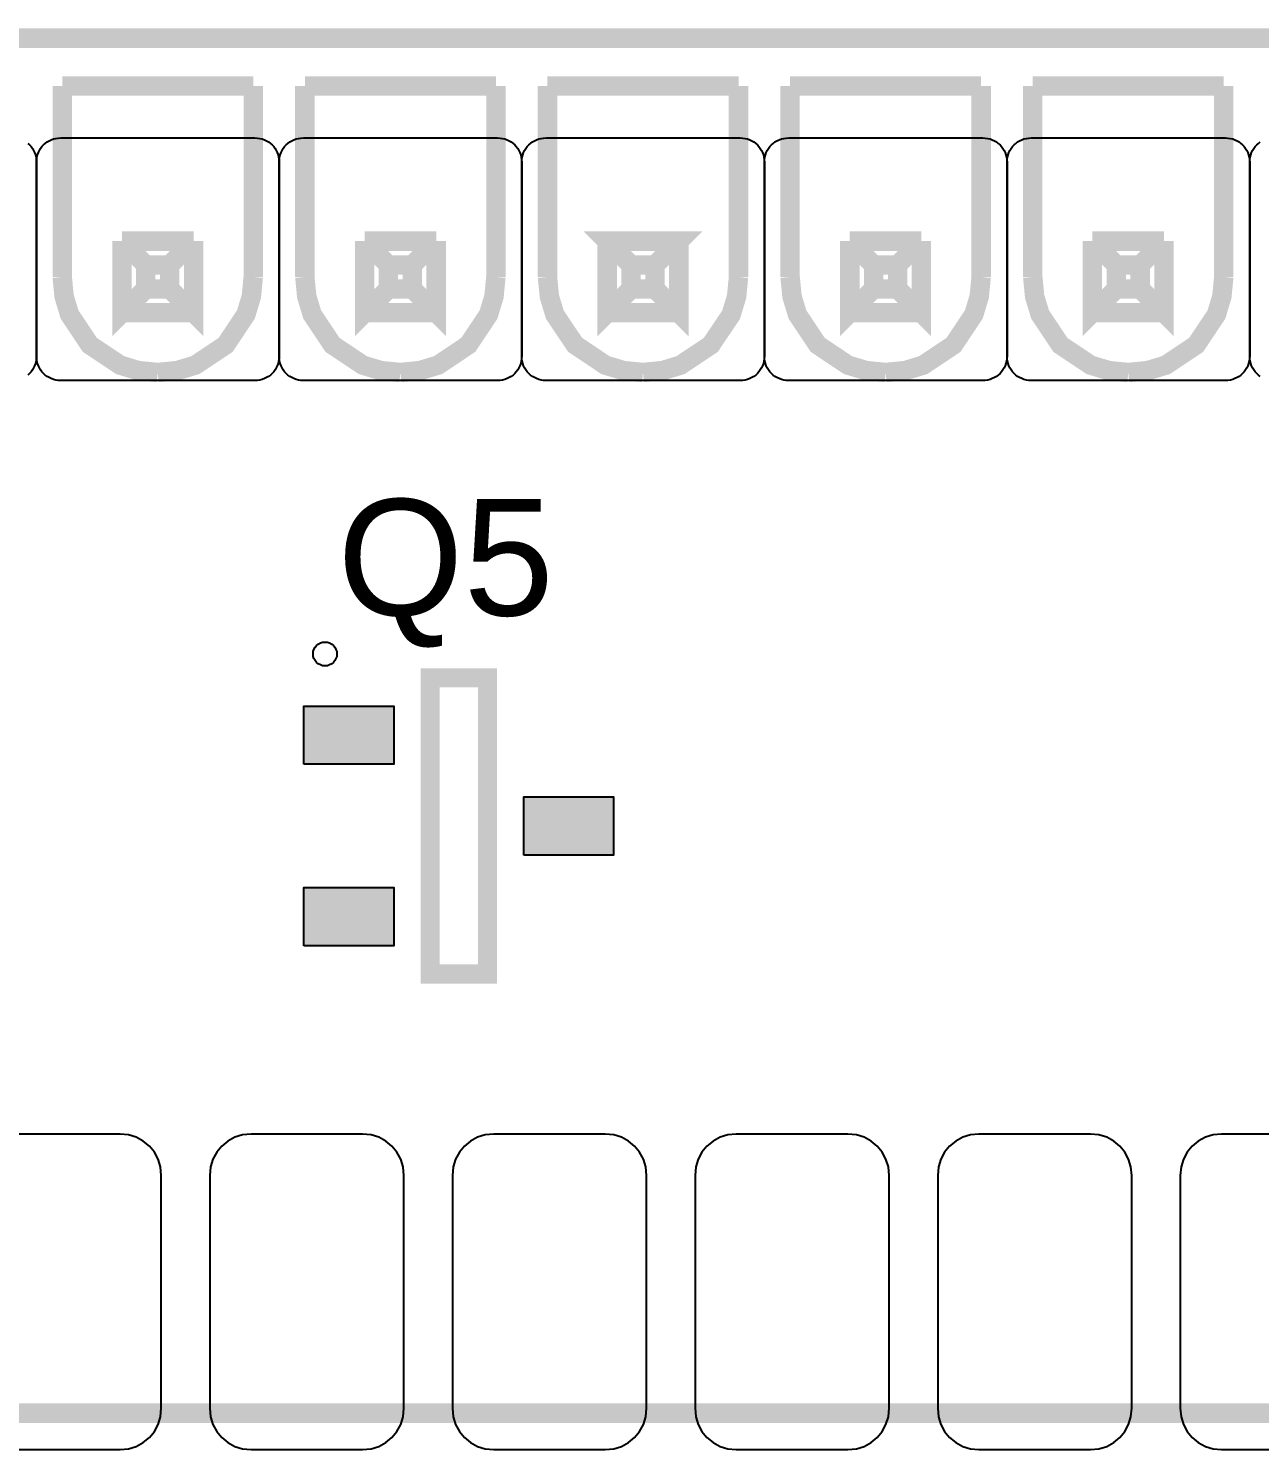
# Model space of a CAD drawing. Header units: inches. Extents: x -1.93 to 1.94, y -2.6 to 2.6.
# Drawn here: x -0.814 to -0.307, y 0.946 to 1.532 of the extents above; entities that cross this region are included whole.
import ezdxf

# ---------------------------------------------------------------- set-up
doc = ezdxf.new("R2010")
doc.units = ezdxf.units.IN
doc.layers.get('0').update_dxf_attribs({"linetype": 'CONTINUOUS'})

# ---------------------------------------------------------------- blocks, each defined once
blk = doc.blocks.new('RPAD')
blk.add_trace([(-0.5, -0.5), (-0.5, 0.5), (0.5, -0.5), (0.5, 0.5)])

msp = doc.modelspace()

# ---------------------------------------------------------------- linework, layer by layer
for points, const_width in [([(1.573465, 1.528117), (-1.576142, 1.528117)], 0.008), ([(1.573465, 1.528117), (-1.576142, 1.528117)], 0.008), ([(1.573465, 1.528117), (-1.576142, 1.528117)], 0.008), ([(-0.800551, 1.508431), (-0.800551, 1.475492)], 0.008), ([(-0.721811, 1.508431), (-0.800551, 1.508431)], 0.008), ([(-0.800551, 1.508431), (-0.800551, 1.475492)], 0.008), ([(-0.721811, 1.508431), (-0.800551, 1.508431)], 0.008), ([(-0.800551, 1.508431), (-0.800551, 1.475492)], 0.008), ([(-0.721811, 1.508431), (-0.800551, 1.508431)], 0.008), ([(-0.721811, 1.475492), (-0.721811, 1.508431)], 0.008), ([(-0.721811, 1.475492), (-0.721811, 1.508431)], 0.008), ([(-0.721811, 1.475492), (-0.721811, 1.508431)], 0.008), ([(-0.700551, 1.508431), (-0.700551, 1.475492)], 0.008), ([(-0.621811, 1.508431), (-0.700551, 1.508431)], 0.008), ([(-0.700551, 1.508431), (-0.700551, 1.475492)], 0.008), ([(-0.621811, 1.508431), (-0.700551, 1.508431)], 0.008), ([(-0.700551, 1.508431), (-0.700551, 1.475492)], 0.008), ([(-0.621811, 1.508431), (-0.700551, 1.508431)], 0.008), ([(-0.621811, 1.475492), (-0.621811, 1.508431)], 0.008), ([(-0.621811, 1.475492), (-0.621811, 1.508431)], 0.008), ([(-0.621811, 1.475492), (-0.621811, 1.508431)], 0.008), ([(-0.600551, 1.508431), (-0.600551, 1.475492)], 0.008), ([(-0.521811, 1.508431), (-0.600551, 1.508431)], 0.008), ([(-0.600551, 1.508431), (-0.600551, 1.475492)], 0.008), ([(-0.521811, 1.508431), (-0.600551, 1.508431)], 0.008), ([(-0.600551, 1.508431), (-0.600551, 1.475492)], 0.008), ([(-0.521811, 1.508431), (-0.600551, 1.508431)], 0.008), ([(-0.521811, 1.475492), (-0.521811, 1.508431)], 0.008), ([(-0.521811, 1.475492), (-0.521811, 1.508431)], 0.008), ([(-0.521811, 1.475492), (-0.521811, 1.508431)], 0.008), ([(-0.421811, 1.508431), (-0.500551, 1.508431)], 0.008), ([(-0.500551, 1.508431), (-0.500551, 1.475492)], 0.008), ([(-0.421811, 1.508431), (-0.500551, 1.508431)], 0.008), ([(-0.500551, 1.508431), (-0.500551, 1.475492)], 0.008), ([(-0.421811, 1.508431), (-0.500551, 1.508431)], 0.008), ([(-0.500551, 1.508431), (-0.500551, 1.475492)], 0.008), ([(-0.421811, 1.475492), (-0.421811, 1.508431)], 0.008), ([(-0.421811, 1.475492), (-0.421811, 1.508431)], 0.008), ([(-0.421811, 1.475492), (-0.421811, 1.508431)], 0.008), ([(-0.400551, 1.508431), (-0.400551, 1.475492)], 0.008), ([(-0.321811, 1.508431), (-0.400551, 1.508431)], 0.008), ([(-0.400551, 1.508431), (-0.400551, 1.475492)], 0.008), ([(-0.321811, 1.508431), (-0.400551, 1.508431)], 0.008), ([(-0.400551, 1.508431), (-0.400551, 1.475492)], 0.008), ([(-0.321811, 1.508431), (-0.400551, 1.508431)], 0.008), ([(-0.321811, 1.475492), (-0.321811, 1.508431)], 0.008), ([(-0.321811, 1.475492), (-0.321811, 1.508431)], 0.008), ([(-0.321811, 1.475492), (-0.321811, 1.508431)], 0.008), ([(-0.800551, 1.475492), (-0.800551, 1.429691)], 0.008), ([(-0.800551, 1.475492), (-0.800551, 1.429691)], 0.008), ([(-0.800551, 1.475492), (-0.800551, 1.429691)], 0.008), ([(-0.721811, 1.429691), (-0.721811, 1.475492)], 0.008), ([(-0.721811, 1.429691), (-0.721811, 1.475492)], 0.008), ([(-0.721811, 1.429691), (-0.721811, 1.475492)], 0.008), ([(-0.700551, 1.475492), (-0.700551, 1.429691)], 0.008), ([(-0.700551, 1.475492), (-0.700551, 1.429691)], 0.008), ([(-0.700551, 1.475492), (-0.700551, 1.429691)], 0.008), ([(-0.621811, 1.429691), (-0.621811, 1.475492)], 0.008), ([(-0.621811, 1.429691), (-0.621811, 1.475492)], 0.008), ([(-0.621811, 1.429691), (-0.621811, 1.475492)], 0.008), ([(-0.600551, 1.475492), (-0.600551, 1.429691)], 0.008), ([(-0.600551, 1.475492), (-0.600551, 1.429691)], 0.008), ([(-0.600551, 1.475492), (-0.600551, 1.429691)], 0.008), ([(-0.521811, 1.429691), (-0.521811, 1.475492)], 0.008), ([(-0.521811, 1.429691), (-0.521811, 1.475492)], 0.008), ([(-0.521811, 1.429691), (-0.521811, 1.475492)], 0.008), ([(-0.500551, 1.475492), (-0.500551, 1.429691)], 0.008), ([(-0.500551, 1.475492), (-0.500551, 1.429691)], 0.008), ([(-0.500551, 1.475492), (-0.500551, 1.429691)], 0.008), ([(-0.421811, 1.429691), (-0.421811, 1.475492)], 0.008), ([(-0.421811, 1.429691), (-0.421811, 1.475492)], 0.008), ([(-0.421811, 1.429691), (-0.421811, 1.475492)], 0.008), ([(-0.400551, 1.475492), (-0.400551, 1.429691)], 0.008), ([(-0.400551, 1.475492), (-0.400551, 1.429691)], 0.008), ([(-0.400551, 1.475492), (-0.400551, 1.429691)], 0.008), ([(-0.321811, 1.429691), (-0.321811, 1.475492)], 0.008), ([(-0.321811, 1.429691), (-0.321811, 1.475492)], 0.008), ([(-0.321811, 1.429691), (-0.321811, 1.475492)], 0.008), ([(-0.766102, 1.42477), (-0.775945, 1.414928), (-0.775945, 1.444455)], 0.008), ([(-0.766102, 1.434613), (-0.775945, 1.444455)], 0.008), ([(-0.775945, 1.444455), (-0.746417, 1.444455)], 0.008), ([(-0.766102, 1.42477), (-0.775945, 1.414928), (-0.775945, 1.444455)], 0.008), ([(-0.766102, 1.434613), (-0.775945, 1.444455)], 0.008), ([(-0.775945, 1.444455), (-0.746417, 1.444455)], 0.008), ([(-0.766102, 1.42477), (-0.775945, 1.414928), (-0.775945, 1.444455)], 0.008), ([(-0.766102, 1.434613), (-0.775945, 1.444455)], 0.008), ([(-0.775945, 1.444455), (-0.746417, 1.444455)], 0.008), ([(-0.746417, 1.444455), (-0.75626, 1.434613)], 0.008), ([(-0.746417, 1.444455), (-0.746417, 1.414928), (-0.75626, 1.42477), (-0.75626, 1.434613)], 0.008), ([(-0.746417, 1.444455), (-0.75626, 1.434613)], 0.008), ([(-0.746417, 1.444455), (-0.746417, 1.414928), (-0.75626, 1.42477), (-0.75626, 1.434613)], 0.008), ([(-0.746417, 1.444455), (-0.75626, 1.434613)], 0.008), ([(-0.746417, 1.444455), (-0.746417, 1.414928), (-0.75626, 1.42477), (-0.75626, 1.434613)], 0.008), ([(-0.666102, 1.42477), (-0.675945, 1.414928), (-0.675945, 1.444455)], 0.008), ([(-0.666102, 1.434613), (-0.675945, 1.444455)], 0.008), ([(-0.675945, 1.444455), (-0.646417, 1.444455)], 0.008), ([(-0.666102, 1.42477), (-0.675945, 1.414928), (-0.675945, 1.444455)], 0.008), ([(-0.666102, 1.434613), (-0.675945, 1.444455)], 0.008), ([(-0.675945, 1.444455), (-0.646417, 1.444455)], 0.008), ([(-0.666102, 1.42477), (-0.675945, 1.414928), (-0.675945, 1.444455)], 0.008), ([(-0.666102, 1.434613), (-0.675945, 1.444455)], 0.008), ([(-0.675945, 1.444455), (-0.646417, 1.444455)], 0.008), ([(-0.646417, 1.444455), (-0.65626, 1.434613)], 0.008), ([(-0.646417, 1.444455), (-0.646417, 1.414928), (-0.65626, 1.42477), (-0.65626, 1.434613)], 0.008), ([(-0.646417, 1.444455), (-0.65626, 1.434613)], 0.008), ([(-0.646417, 1.444455), (-0.646417, 1.414928), (-0.65626, 1.42477), (-0.65626, 1.434613)], 0.008), ([(-0.646417, 1.444455), (-0.65626, 1.434613)], 0.008), ([(-0.646417, 1.444455), (-0.646417, 1.414928), (-0.65626, 1.42477), (-0.65626, 1.434613)], 0.008), ([(-0.566102, 1.434613), (-0.575945, 1.444455), (-0.546417, 1.444455), (-0.55626, 1.434613), (-0.566102, 1.434613)], 0.008), ([(-0.566102, 1.434613), (-0.575945, 1.444455), (-0.546417, 1.444455), (-0.55626, 1.434613), (-0.566102, 1.434613)], 0.008), ([(-0.566102, 1.434613), (-0.575945, 1.444455), (-0.546417, 1.444455), (-0.55626, 1.434613), (-0.566102, 1.434613)], 0.008), ([(-0.566102, 1.42477), (-0.575945, 1.414928), (-0.575945, 1.444455)], 0.008), ([(-0.566102, 1.42477), (-0.575945, 1.414928), (-0.575945, 1.444455)], 0.008), ([(-0.566102, 1.42477), (-0.575945, 1.414928), (-0.575945, 1.444455)], 0.008), ([(-0.546417, 1.444455), (-0.546417, 1.414928), (-0.55626, 1.42477), (-0.55626, 1.434613)], 0.008), ([(-0.546417, 1.444455), (-0.546417, 1.414928), (-0.55626, 1.42477), (-0.55626, 1.434613)], 0.008), ([(-0.546417, 1.444455), (-0.546417, 1.414928), (-0.55626, 1.42477), (-0.55626, 1.434613)], 0.008), ([(-0.466102, 1.42477), (-0.475945, 1.414928), (-0.475945, 1.444455)], 0.008), ([(-0.466102, 1.434613), (-0.475945, 1.444455)], 0.008), ([(-0.475945, 1.444455), (-0.446417, 1.444455)], 0.008), ([(-0.466102, 1.42477), (-0.475945, 1.414928), (-0.475945, 1.444455)], 0.008), ([(-0.466102, 1.434613), (-0.475945, 1.444455)], 0.008), ([(-0.475945, 1.444455), (-0.446417, 1.444455)], 0.008), ([(-0.466102, 1.42477), (-0.475945, 1.414928), (-0.475945, 1.444455)], 0.008), ([(-0.466102, 1.434613), (-0.475945, 1.444455)], 0.008), ([(-0.475945, 1.444455), (-0.446417, 1.444455)], 0.008), ([(-0.446417, 1.444455), (-0.45626, 1.434613)], 0.008), ([(-0.446417, 1.444455), (-0.446417, 1.414928), (-0.45626, 1.42477), (-0.45626, 1.434613)], 0.008), ([(-0.446417, 1.444455), (-0.45626, 1.434613)], 0.008), ([(-0.446417, 1.444455), (-0.446417, 1.414928), (-0.45626, 1.42477), (-0.45626, 1.434613)], 0.008), ([(-0.446417, 1.444455), (-0.45626, 1.434613)], 0.008), ([(-0.446417, 1.444455), (-0.446417, 1.414928), (-0.45626, 1.42477), (-0.45626, 1.434613)], 0.008), ([(-0.366102, 1.42477), (-0.375945, 1.414928), (-0.375945, 1.444455)], 0.008), ([(-0.366102, 1.434613), (-0.375945, 1.444455)], 0.008), ([(-0.375945, 1.444455), (-0.346417, 1.444455)], 0.008), ([(-0.366102, 1.42477), (-0.375945, 1.414928), (-0.375945, 1.444455)], 0.008), ([(-0.366102, 1.434613), (-0.375945, 1.444455)], 0.008), ([(-0.375945, 1.444455), (-0.346417, 1.444455)], 0.008), ([(-0.366102, 1.42477), (-0.375945, 1.414928), (-0.375945, 1.444455)], 0.008), ([(-0.366102, 1.434613), (-0.375945, 1.444455)], 0.008), ([(-0.375945, 1.444455), (-0.346417, 1.444455)], 0.008), ([(-0.346417, 1.444455), (-0.35626, 1.434613)], 0.008), ([(-0.346417, 1.444455), (-0.346417, 1.414928), (-0.35626, 1.42477), (-0.35626, 1.434613)], 0.008), ([(-0.346417, 1.444455), (-0.35626, 1.434613)], 0.008), ([(-0.346417, 1.444455), (-0.346417, 1.414928), (-0.35626, 1.42477), (-0.35626, 1.434613)], 0.008), ([(-0.346417, 1.444455), (-0.35626, 1.434613)], 0.008), ([(-0.346417, 1.444455), (-0.346417, 1.414928), (-0.35626, 1.42477), (-0.35626, 1.434613)], 0.008), ([(-0.766102, 1.434613), (-0.766102, 1.42477)], 0.008), ([(-0.75626, 1.434613), (-0.766102, 1.434613)], 0.008), ([(-0.766102, 1.434613), (-0.766102, 1.42477)], 0.008), ([(-0.75626, 1.434613), (-0.766102, 1.434613)], 0.008), ([(-0.766102, 1.434613), (-0.766102, 1.42477)], 0.008), ([(-0.75626, 1.434613), (-0.766102, 1.434613)], 0.008), ([(-0.666102, 1.434613), (-0.666102, 1.42477)], 0.008), ([(-0.65626, 1.434613), (-0.666102, 1.434613)], 0.008), ([(-0.666102, 1.434613), (-0.666102, 1.42477)], 0.008), ([(-0.65626, 1.434613), (-0.666102, 1.434613)], 0.008), ([(-0.666102, 1.434613), (-0.666102, 1.42477)], 0.008), ([(-0.65626, 1.434613), (-0.666102, 1.434613)], 0.008), ([(-0.566102, 1.434613), (-0.566102, 1.42477)], 0.008), ([(-0.566102, 1.434613), (-0.566102, 1.42477)], 0.008), ([(-0.566102, 1.434613), (-0.566102, 1.42477)], 0.008), ([(-0.466102, 1.434613), (-0.466102, 1.42477)], 0.008), ([(-0.45626, 1.434613), (-0.466102, 1.434613)], 0.008), ([(-0.466102, 1.434613), (-0.466102, 1.42477)], 0.008), ([(-0.45626, 1.434613), (-0.466102, 1.434613)], 0.008), ([(-0.466102, 1.434613), (-0.466102, 1.42477)], 0.008), ([(-0.45626, 1.434613), (-0.466102, 1.434613)], 0.008), ([(-0.366102, 1.434613), (-0.366102, 1.42477)], 0.008), ([(-0.35626, 1.434613), (-0.366102, 1.434613)], 0.008), ([(-0.366102, 1.434613), (-0.366102, 1.42477)], 0.008), ([(-0.35626, 1.434613), (-0.366102, 1.434613)], 0.008), ([(-0.366102, 1.434613), (-0.366102, 1.42477)], 0.008), ([(-0.35626, 1.434613), (-0.366102, 1.434613)], 0.008), ([(-0.800551, 1.429691), (-0.799768, 1.421641), (-0.797514, 1.414197), (-0.789171, 1.401702), (-0.776676, 1.393359), (-0.769231, 1.391105), (-0.761181, 1.390321)], 0.008), ([(-0.800551, 1.429691), (-0.799768, 1.421641), (-0.797514, 1.414197), (-0.789171, 1.401702), (-0.776676, 1.393359), (-0.769231, 1.391105), (-0.761181, 1.390321)], 0.008), ([(-0.800551, 1.429691), (-0.799768, 1.421641), (-0.797514, 1.414197), (-0.789171, 1.401702), (-0.776676, 1.393359), (-0.769231, 1.391105), (-0.761181, 1.390321)], 0.008), ([(-0.721811, 1.429691), (-0.722594, 1.421641), (-0.724848, 1.414197), (-0.733191, 1.401702), (-0.745687, 1.393359), (-0.753131, 1.391105), (-0.761181, 1.390321)], 0.008), ([(-0.721811, 1.429691), (-0.722594, 1.421641), (-0.724848, 1.414197), (-0.733191, 1.401702), (-0.745687, 1.393359), (-0.753131, 1.391105), (-0.761181, 1.390321)], 0.008), ([(-0.721811, 1.429691), (-0.722594, 1.421641), (-0.724848, 1.414197), (-0.733191, 1.401702), (-0.745687, 1.393359), (-0.753131, 1.391105), (-0.761181, 1.390321)], 0.008), ([(-0.700551, 1.429691), (-0.699768, 1.421641), (-0.697514, 1.414197), (-0.689171, 1.401702), (-0.676676, 1.393359), (-0.669231, 1.391105), (-0.661181, 1.390321)], 0.008), ([(-0.700551, 1.429691), (-0.699768, 1.421641), (-0.697514, 1.414197), (-0.689171, 1.401702), (-0.676676, 1.393359), (-0.669231, 1.391105), (-0.661181, 1.390321)], 0.008), ([(-0.700551, 1.429691), (-0.699768, 1.421641), (-0.697514, 1.414197), (-0.689171, 1.401702), (-0.676676, 1.393359), (-0.669231, 1.391105), (-0.661181, 1.390321)], 0.008), ([(-0.621811, 1.429691), (-0.622594, 1.421641), (-0.624848, 1.414197), (-0.633191, 1.401702), (-0.645687, 1.393359), (-0.653131, 1.391105), (-0.661181, 1.390321)], 0.008), ([(-0.621811, 1.429691), (-0.622594, 1.421641), (-0.624848, 1.414197), (-0.633191, 1.401702), (-0.645687, 1.393359), (-0.653131, 1.391105), (-0.661181, 1.390321)], 0.008), ([(-0.621811, 1.429691), (-0.622594, 1.421641), (-0.624848, 1.414197), (-0.633191, 1.401702), (-0.645687, 1.393359), (-0.653131, 1.391105), (-0.661181, 1.390321)], 0.008), ([(-0.600551, 1.429691), (-0.599768, 1.421641), (-0.597514, 1.414197), (-0.589171, 1.401702), (-0.576676, 1.393359), (-0.569231, 1.391105), (-0.561181, 1.390321)], 0.008), ([(-0.600551, 1.429691), (-0.599768, 1.421641), (-0.597514, 1.414197), (-0.589171, 1.401702), (-0.576676, 1.393359), (-0.569231, 1.391105), (-0.561181, 1.390321)], 0.008), ([(-0.600551, 1.429691), (-0.599768, 1.421641), (-0.597514, 1.414197), (-0.589171, 1.401702), (-0.576676, 1.393359), (-0.569231, 1.391105), (-0.561181, 1.390321)], 0.008), ([(-0.521811, 1.429691), (-0.522594, 1.421641), (-0.524848, 1.414197), (-0.533191, 1.401702), (-0.545687, 1.393359), (-0.553131, 1.391105), (-0.561181, 1.390321)], 0.008), ([(-0.521811, 1.429691), (-0.522594, 1.421641), (-0.524848, 1.414197), (-0.533191, 1.401702), (-0.545687, 1.393359), (-0.553131, 1.391105), (-0.561181, 1.390321)], 0.008), ([(-0.521811, 1.429691), (-0.522594, 1.421641), (-0.524848, 1.414197), (-0.533191, 1.401702), (-0.545687, 1.393359), (-0.553131, 1.391105), (-0.561181, 1.390321)], 0.008), ([(-0.500551, 1.429691), (-0.499768, 1.421641), (-0.497514, 1.414197), (-0.489171, 1.401702), (-0.476676, 1.393359), (-0.469231, 1.391105), (-0.461181, 1.390321)], 0.008), ([(-0.500551, 1.429691), (-0.499768, 1.421641), (-0.497514, 1.414197), (-0.489171, 1.401702), (-0.476676, 1.393359), (-0.469231, 1.391105), (-0.461181, 1.390321)], 0.008), ([(-0.500551, 1.429691), (-0.499768, 1.421641), (-0.497514, 1.414197), (-0.489171, 1.401702), (-0.476676, 1.393359), (-0.469231, 1.391105), (-0.461181, 1.390321)], 0.008), ([(-0.421811, 1.429691), (-0.422594, 1.421641), (-0.424848, 1.414197), (-0.433191, 1.401702), (-0.445687, 1.393359), (-0.453131, 1.391105), (-0.461181, 1.390321)], 0.008), ([(-0.421811, 1.429691), (-0.422594, 1.421641), (-0.424848, 1.414197), (-0.433191, 1.401702), (-0.445687, 1.393359), (-0.453131, 1.391105), (-0.461181, 1.390321)], 0.008), ([(-0.421811, 1.429691), (-0.422594, 1.421641), (-0.424848, 1.414197), (-0.433191, 1.401702), (-0.445687, 1.393359), (-0.453131, 1.391105), (-0.461181, 1.390321)], 0.008), ([(-0.400551, 1.429691), (-0.399768, 1.421641), (-0.397514, 1.414197), (-0.389171, 1.401702), (-0.376676, 1.393359), (-0.369231, 1.391105), (-0.361181, 1.390321)], 0.008), ([(-0.400551, 1.429691), (-0.399768, 1.421641), (-0.397514, 1.414197), (-0.389171, 1.401702), (-0.376676, 1.393359), (-0.369231, 1.391105), (-0.361181, 1.390321)], 0.008), ([(-0.400551, 1.429691), (-0.399768, 1.421641), (-0.397514, 1.414197), (-0.389171, 1.401702), (-0.376676, 1.393359), (-0.369231, 1.391105), (-0.361181, 1.390321)], 0.008), ([(-0.321811, 1.429691), (-0.322594, 1.421641), (-0.324848, 1.414197), (-0.333191, 1.401702), (-0.345687, 1.393359), (-0.353131, 1.391105), (-0.361181, 1.390321)], 0.008), ([(-0.321811, 1.429691), (-0.322594, 1.421641), (-0.324848, 1.414197), (-0.333191, 1.401702), (-0.345687, 1.393359), (-0.353131, 1.391105), (-0.361181, 1.390321)], 0.008), ([(-0.321811, 1.429691), (-0.322594, 1.421641), (-0.324848, 1.414197), (-0.333191, 1.401702), (-0.345687, 1.393359), (-0.353131, 1.391105), (-0.361181, 1.390321)], 0.008), ([(-0.766102, 1.42477), (-0.75626, 1.42477)], 0.008), ([(-0.766102, 1.42477), (-0.75626, 1.42477)], 0.008), ([(-0.766102, 1.42477), (-0.75626, 1.42477)], 0.008), ([(-0.666102, 1.42477), (-0.65626, 1.42477)], 0.008), ([(-0.666102, 1.42477), (-0.65626, 1.42477)], 0.008), ([(-0.666102, 1.42477), (-0.65626, 1.42477)], 0.008), ([(-0.566102, 1.42477), (-0.55626, 1.42477)], 0.008), ([(-0.566102, 1.42477), (-0.55626, 1.42477)], 0.008), ([(-0.566102, 1.42477), (-0.55626, 1.42477)], 0.008), ([(-0.466102, 1.42477), (-0.45626, 1.42477)], 0.008), ([(-0.466102, 1.42477), (-0.45626, 1.42477)], 0.008), ([(-0.466102, 1.42477), (-0.45626, 1.42477)], 0.008), ([(-0.366102, 1.42477), (-0.35626, 1.42477)], 0.008), ([(-0.366102, 1.42477), (-0.35626, 1.42477)], 0.008), ([(-0.366102, 1.42477), (-0.35626, 1.42477)], 0.008), ([(-0.746417, 1.414928), (-0.775945, 1.414928)], 0.008), ([(-0.746417, 1.414928), (-0.775945, 1.414928)], 0.008), ([(-0.746417, 1.414928), (-0.775945, 1.414928)], 0.008), ([(-0.646417, 1.414928), (-0.675945, 1.414928)], 0.008), ([(-0.646417, 1.414928), (-0.675945, 1.414928)], 0.008), ([(-0.646417, 1.414928), (-0.675945, 1.414928)], 0.008), ([(-0.546417, 1.414928), (-0.575945, 1.414928)], 0.008), ([(-0.546417, 1.414928), (-0.575945, 1.414928)], 0.008), ([(-0.546417, 1.414928), (-0.575945, 1.414928)], 0.008), ([(-0.446417, 1.414928), (-0.475945, 1.414928)], 0.008), ([(-0.446417, 1.414928), (-0.475945, 1.414928)], 0.008), ([(-0.446417, 1.414928), (-0.475945, 1.414928)], 0.008), ([(-0.346417, 1.414928), (-0.375945, 1.414928)], 0.008), ([(-0.346417, 1.414928), (-0.375945, 1.414928)], 0.008), ([(-0.346417, 1.414928), (-0.375945, 1.414928)], 0.008), ([(-0.648937, 1.142413), (-0.625315, 1.142413), (-0.625315, 1.26446), (-0.648937, 1.26446), (-0.648937, 1.142413)], 0.007874), ([(-0.648937, 1.142413), (-0.625315, 1.142413), (-0.625315, 1.26446), (-0.648937, 1.26446), (-0.648937, 1.142413)], 0.007874), ([(-0.648937, 1.142413), (-0.625315, 1.142413), (-0.625315, 1.26446), (-0.648937, 1.26446), (-0.648937, 1.142413)], 0.007874), ([(0.850276, 0.961417), (-1.149724, 0.961417)], 0.008), ([(0.850276, 0.961417), (-1.149724, 0.961417)], 0.008), ([(0.850276, 0.961417), (-1.149724, 0.961417)], 0.008)]:
    msp.add_lwpolyline(points, dxfattribs=dict(const_width=const_width))
for points in [[(-0.814738, 1.484757), (-0.814032, 1.484117), (-0.813392, 1.483411), (-0.812823, 1.482644), (-0.812328, 1.48182), (-0.811913, 1.480943), (-0.811583, 1.480019), (-0.811341, 1.479052), (-0.811192, 1.478047), (-0.811142, 1.477008), (-0.811142, 1.397008), (-0.811192, 1.395969), (-0.811341, 1.394963), (-0.811583, 1.393996), (-0.811913, 1.393072), (-0.812328, 1.392196), (-0.812823, 1.391372), (-0.813392, 1.390605), (-0.814032, 1.389898), (-0.814738, 1.389258)], [(-0.306778, 1.388689), (-0.307545, 1.389258), (-0.308251, 1.389898), (-0.308891, 1.390605), (-0.309461, 1.391372), (-0.309955, 1.392196), (-0.31037, 1.393072), (-0.310701, 1.393996), (-0.310943, 1.394963), (-0.311091, 1.395969), (-0.311142, 1.397008), (-0.311142, 1.477008), (-0.311091, 1.478047), (-0.310943, 1.479052), (-0.310701, 1.480019), (-0.31037, 1.480943), (-0.309955, 1.48182), (-0.309461, 1.482644), (-0.308891, 1.483411), (-0.308251, 1.484117), (-0.307545, 1.484757), (-0.306778, 1.485327)], [(-0.822724, 0.946417), (-0.776724, 0.946417), (-0.773248, 0.946756), (-0.770034, 0.947729), (-0.767143, 0.949275), (-0.764639, 0.951331), (-0.762582, 0.953836), (-0.761036, 0.956727), (-0.760063, 0.959941), (-0.759724, 0.963417), (-0.759724, 1.059417), (-0.760063, 1.062893), (-0.761036, 1.066107), (-0.762582, 1.068998), (-0.764639, 1.071503), (-0.767143, 1.07356), (-0.770034, 1.075106), (-0.773248, 1.076079), (-0.776724, 1.076417), (-0.822724, 1.076417)], [(-0.276724, 1.076417), (-0.322724, 1.076417), (-0.3262, 1.076079), (-0.329415, 1.075106), (-0.332306, 1.07356), (-0.33481, 1.071503), (-0.336867, 1.068998), (-0.338413, 1.066107), (-0.339386, 1.062893), (-0.339724, 1.059417), (-0.339724, 0.963417), (-0.339386, 0.959941), (-0.338413, 0.956727), (-0.336867, 0.953836), (-0.33481, 0.951331), (-0.332306, 0.949275), (-0.329415, 0.947729), (-0.3262, 0.946756), (-0.322724, 0.946417), (-0.322724, 0.946417), (-0.276724, 0.946417)]]:
    msp.add_lwpolyline(points)
for points in [[(-0.801142, 1.487008), (-0.721142, 1.487008), (-0.720102, 1.486957), (-0.719097, 1.486809), (-0.71813, 1.486567), (-0.717206, 1.486236), (-0.71633, 1.485822), (-0.715506, 1.485327), (-0.714738, 1.484757), (-0.714032, 1.484117), (-0.713392, 1.483411), (-0.712823, 1.482644), (-0.712328, 1.48182), (-0.711913, 1.480943), (-0.711583, 1.480019), (-0.711341, 1.479052), (-0.711192, 1.478047), (-0.711142, 1.477008), (-0.711142, 1.397008), (-0.711192, 1.395969), (-0.711341, 1.394963), (-0.711583, 1.393996), (-0.711913, 1.393072), (-0.712328, 1.392196), (-0.712823, 1.391372), (-0.713392, 1.390605), (-0.714032, 1.389898), (-0.714738, 1.389258), (-0.715506, 1.388689), (-0.71633, 1.388194), (-0.717206, 1.38778), (-0.71813, 1.387449), (-0.719097, 1.387207), (-0.720102, 1.387058), (-0.721142, 1.387008), (-0.801142, 1.387008), (-0.802181, 1.387058), (-0.803186, 1.387207), (-0.804153, 1.387449), (-0.805077, 1.38778), (-0.805954, 1.388194), (-0.806778, 1.388689), (-0.807545, 1.389258), (-0.808251, 1.389898), (-0.808891, 1.390605), (-0.809461, 1.391372), (-0.809955, 1.392196), (-0.81037, 1.393072), (-0.810701, 1.393996), (-0.810943, 1.394963), (-0.811091, 1.395969), (-0.811142, 1.397008), (-0.811142, 1.477008), (-0.811091, 1.478047), (-0.810943, 1.479052), (-0.810701, 1.480019), (-0.81037, 1.480943), (-0.809955, 1.48182), (-0.809461, 1.482644), (-0.808891, 1.483411), (-0.808251, 1.484117), (-0.807545, 1.484757), (-0.806778, 1.485327), (-0.805954, 1.485822), (-0.805077, 1.486236), (-0.804153, 1.486567), (-0.803186, 1.486809), (-0.802181, 1.486957), (-0.801142, 1.487008)], [(-0.701142, 1.487008), (-0.621142, 1.487008), (-0.620102, 1.486957), (-0.619097, 1.486809), (-0.61813, 1.486567), (-0.617206, 1.486236), (-0.61633, 1.485822), (-0.615506, 1.485327), (-0.614738, 1.484757), (-0.614032, 1.484117), (-0.613392, 1.483411), (-0.612823, 1.482644), (-0.612328, 1.48182), (-0.611913, 1.480943), (-0.611583, 1.480019), (-0.611341, 1.479052), (-0.611192, 1.478047), (-0.611142, 1.477008), (-0.611142, 1.397008), (-0.611192, 1.395969), (-0.611341, 1.394963), (-0.611583, 1.393996), (-0.611913, 1.393072), (-0.612328, 1.392196), (-0.612823, 1.391372), (-0.613392, 1.390605), (-0.614032, 1.389898), (-0.614738, 1.389258), (-0.615506, 1.388689), (-0.61633, 1.388194), (-0.617206, 1.38778), (-0.61813, 1.387449), (-0.619097, 1.387207), (-0.620102, 1.387058), (-0.621142, 1.387008), (-0.701142, 1.387008), (-0.702181, 1.387058), (-0.703186, 1.387207), (-0.704153, 1.387449), (-0.705077, 1.38778), (-0.705954, 1.388194), (-0.706778, 1.388689), (-0.707545, 1.389258), (-0.708251, 1.389898), (-0.708891, 1.390605), (-0.709461, 1.391372), (-0.709955, 1.392196), (-0.71037, 1.393072), (-0.710701, 1.393996), (-0.710943, 1.394963), (-0.711091, 1.395969), (-0.711142, 1.397008), (-0.711142, 1.477008), (-0.711091, 1.478047), (-0.710943, 1.479052), (-0.710701, 1.480019), (-0.71037, 1.480943), (-0.709955, 1.48182), (-0.709461, 1.482644), (-0.708891, 1.483411), (-0.708251, 1.484117), (-0.707545, 1.484757), (-0.706778, 1.485327), (-0.705954, 1.485822), (-0.705077, 1.486236), (-0.704153, 1.486567), (-0.703186, 1.486809), (-0.702181, 1.486957), (-0.701142, 1.487008)], [(-0.601142, 1.487008), (-0.521142, 1.487008), (-0.520102, 1.486957), (-0.519097, 1.486809), (-0.51813, 1.486567), (-0.517206, 1.486236), (-0.51633, 1.485822), (-0.515506, 1.485327), (-0.514738, 1.484757), (-0.514032, 1.484117), (-0.513392, 1.483411), (-0.512823, 1.482644), (-0.512328, 1.48182), (-0.511913, 1.480943), (-0.511583, 1.480019), (-0.511341, 1.479052), (-0.511192, 1.478047), (-0.511142, 1.477008), (-0.511142, 1.397008), (-0.511192, 1.395969), (-0.511341, 1.394963), (-0.511583, 1.393996), (-0.511913, 1.393072), (-0.512328, 1.392196), (-0.512823, 1.391372), (-0.513392, 1.390605), (-0.514032, 1.389898), (-0.514738, 1.389258), (-0.515506, 1.388689), (-0.51633, 1.388194), (-0.517206, 1.38778), (-0.51813, 1.387449), (-0.519097, 1.387207), (-0.520102, 1.387058), (-0.521142, 1.387008), (-0.601142, 1.387008), (-0.602181, 1.387058), (-0.603186, 1.387207), (-0.604153, 1.387449), (-0.605077, 1.38778), (-0.605954, 1.388194), (-0.606778, 1.388689), (-0.607545, 1.389258), (-0.608251, 1.389898), (-0.608891, 1.390605), (-0.609461, 1.391372), (-0.609955, 1.392196), (-0.61037, 1.393072), (-0.610701, 1.393996), (-0.610943, 1.394963), (-0.611091, 1.395969), (-0.611142, 1.397008), (-0.611142, 1.477008), (-0.611091, 1.478047), (-0.610943, 1.479052), (-0.610701, 1.480019), (-0.61037, 1.480943), (-0.609955, 1.48182), (-0.609461, 1.482644), (-0.608891, 1.483411), (-0.608251, 1.484117), (-0.607545, 1.484757), (-0.606778, 1.485327), (-0.605954, 1.485822), (-0.605077, 1.486236), (-0.604153, 1.486567), (-0.603186, 1.486809), (-0.602181, 1.486957), (-0.601142, 1.487008)], [(-0.501142, 1.487008), (-0.421142, 1.487008), (-0.420102, 1.486957), (-0.419097, 1.486809), (-0.41813, 1.486567), (-0.417206, 1.486236), (-0.41633, 1.485822), (-0.415506, 1.485327), (-0.414738, 1.484757), (-0.414032, 1.484117), (-0.413392, 1.483411), (-0.412823, 1.482644), (-0.412328, 1.48182), (-0.411913, 1.480943), (-0.411583, 1.480019), (-0.411341, 1.479052), (-0.411192, 1.478047), (-0.411142, 1.477008), (-0.411142, 1.397008), (-0.411192, 1.395969), (-0.411341, 1.394963), (-0.411583, 1.393996), (-0.411913, 1.393072), (-0.412328, 1.392196), (-0.412823, 1.391372), (-0.413392, 1.390605), (-0.414032, 1.389898), (-0.414738, 1.389258), (-0.415506, 1.388689), (-0.41633, 1.388194), (-0.417206, 1.38778), (-0.41813, 1.387449), (-0.419097, 1.387207), (-0.420102, 1.387058), (-0.421142, 1.387008), (-0.501142, 1.387008), (-0.502181, 1.387058), (-0.503186, 1.387207), (-0.504153, 1.387449), (-0.505077, 1.38778), (-0.505954, 1.388194), (-0.506778, 1.388689), (-0.507545, 1.389258), (-0.508251, 1.389898), (-0.508891, 1.390605), (-0.509461, 1.391372), (-0.509955, 1.392196), (-0.51037, 1.393072), (-0.510701, 1.393996), (-0.510943, 1.394963), (-0.511091, 1.395969), (-0.511142, 1.397008), (-0.511142, 1.477008), (-0.511091, 1.478047), (-0.510943, 1.479052), (-0.510701, 1.480019), (-0.51037, 1.480943), (-0.509955, 1.48182), (-0.509461, 1.482644), (-0.508891, 1.483411), (-0.508251, 1.484117), (-0.507545, 1.484757), (-0.506778, 1.485327), (-0.505954, 1.485822), (-0.505077, 1.486236), (-0.504153, 1.486567), (-0.503186, 1.486809), (-0.502181, 1.486957), (-0.501142, 1.487008)], [(-0.401142, 1.487008), (-0.321142, 1.487008), (-0.320102, 1.486957), (-0.319097, 1.486809), (-0.31813, 1.486567), (-0.317206, 1.486236), (-0.31633, 1.485822), (-0.315506, 1.485327), (-0.314738, 1.484757), (-0.314032, 1.484117), (-0.313392, 1.483411), (-0.312823, 1.482644), (-0.312328, 1.48182), (-0.311913, 1.480943), (-0.311583, 1.480019), (-0.311341, 1.479052), (-0.311192, 1.478047), (-0.311142, 1.477008), (-0.311142, 1.397008), (-0.311192, 1.395969), (-0.311341, 1.394963), (-0.311583, 1.393996), (-0.311913, 1.393072), (-0.312328, 1.392196), (-0.312823, 1.391372), (-0.313392, 1.390605), (-0.314032, 1.389898), (-0.314738, 1.389258), (-0.315506, 1.388689), (-0.31633, 1.388194), (-0.317206, 1.38778), (-0.31813, 1.387449), (-0.319097, 1.387207), (-0.320102, 1.387058), (-0.321142, 1.387008), (-0.401142, 1.387008), (-0.402181, 1.387058), (-0.403186, 1.387207), (-0.404153, 1.387449), (-0.405077, 1.38778), (-0.405954, 1.388194), (-0.406778, 1.388689), (-0.407545, 1.389258), (-0.408251, 1.389898), (-0.408891, 1.390605), (-0.409461, 1.391372), (-0.409955, 1.392196), (-0.41037, 1.393072), (-0.410701, 1.393996), (-0.410943, 1.394963), (-0.411091, 1.395969), (-0.411142, 1.397008), (-0.411142, 1.477008), (-0.411091, 1.478047), (-0.410943, 1.479052), (-0.410701, 1.480019), (-0.41037, 1.480943), (-0.409955, 1.48182), (-0.409461, 1.482644), (-0.408891, 1.483411), (-0.408251, 1.484117), (-0.407545, 1.484757), (-0.406778, 1.485327), (-0.405954, 1.485822), (-0.405077, 1.486236), (-0.404153, 1.486567), (-0.403186, 1.486809), (-0.402181, 1.486957), (-0.401142, 1.487008)], [(-0.700902, 1.228838), (-0.700902, 1.252838), (-0.663902, 1.252838), (-0.663902, 1.228838), (-0.700902, 1.228838)], [(-0.61035, 1.191437), (-0.61035, 1.215437), (-0.57335, 1.215437), (-0.57335, 1.191437), (-0.61035, 1.191437)], [(-0.700902, 1.154035), (-0.700902, 1.178035), (-0.663902, 1.178035), (-0.663902, 1.154035), (-0.700902, 1.154035)], [(-0.722724, 0.946417), (-0.676724, 0.946417), (-0.673248, 0.946756), (-0.670034, 0.947729), (-0.667143, 0.949275), (-0.664639, 0.951331), (-0.662582, 0.953836), (-0.661036, 0.956727), (-0.660063, 0.959941), (-0.659724, 0.963417), (-0.659724, 1.059417), (-0.660063, 1.062893), (-0.661036, 1.066107), (-0.662582, 1.068998), (-0.664639, 1.071503), (-0.667143, 1.07356), (-0.670034, 1.075106), (-0.673248, 1.076079), (-0.676724, 1.076417), (-0.722724, 1.076417), (-0.7262, 1.076079), (-0.729415, 1.075106), (-0.732306, 1.07356), (-0.73481, 1.071503), (-0.736867, 1.068998), (-0.738413, 1.066107), (-0.739386, 1.062893), (-0.739724, 1.059417), (-0.739724, 0.963417), (-0.739386, 0.959941), (-0.738413, 0.956727), (-0.736867, 0.953836), (-0.73481, 0.951331), (-0.732306, 0.949275), (-0.729415, 0.947729), (-0.7262, 0.946756), (-0.722724, 0.946417)], [(-0.622724, 0.946417), (-0.576724, 0.946417), (-0.573248, 0.946756), (-0.570034, 0.947729), (-0.567143, 0.949275), (-0.564639, 0.951331), (-0.562582, 0.953836), (-0.561036, 0.956727), (-0.560063, 0.959941), (-0.559724, 0.963417), (-0.559724, 1.059417), (-0.560063, 1.062893), (-0.561036, 1.066107), (-0.562582, 1.068998), (-0.564639, 1.071503), (-0.567143, 1.07356), (-0.570034, 1.075106), (-0.573248, 1.076079), (-0.576724, 1.076417), (-0.622724, 1.076417), (-0.6262, 1.076079), (-0.629415, 1.075106), (-0.632306, 1.07356), (-0.63481, 1.071503), (-0.636867, 1.068998), (-0.638413, 1.066107), (-0.639386, 1.062893), (-0.639724, 1.059417), (-0.639724, 0.963417), (-0.639386, 0.959941), (-0.638413, 0.956727), (-0.636867, 0.953836), (-0.63481, 0.951331), (-0.632306, 0.949275), (-0.629415, 0.947729), (-0.6262, 0.946756), (-0.622724, 0.946417)], [(-0.522724, 0.946417), (-0.476724, 0.946417), (-0.473248, 0.946756), (-0.470034, 0.947729), (-0.467143, 0.949275), (-0.464639, 0.951331), (-0.462582, 0.953836), (-0.461036, 0.956727), (-0.460063, 0.959941), (-0.459724, 0.963417), (-0.459724, 1.059417), (-0.460063, 1.062893), (-0.461036, 1.066107), (-0.462582, 1.068998), (-0.464639, 1.071503), (-0.467143, 1.07356), (-0.470034, 1.075106), (-0.473248, 1.076079), (-0.476724, 1.076417), (-0.522724, 1.076417), (-0.5262, 1.076079), (-0.529415, 1.075106), (-0.532306, 1.07356), (-0.53481, 1.071503), (-0.536867, 1.068998), (-0.538413, 1.066107), (-0.539386, 1.062893), (-0.539724, 1.059417), (-0.539724, 0.963417), (-0.539386, 0.959941), (-0.538413, 0.956727), (-0.536867, 0.953836), (-0.53481, 0.951331), (-0.532306, 0.949275), (-0.529415, 0.947729), (-0.5262, 0.946756), (-0.522724, 0.946417)], [(-0.422724, 0.946417), (-0.376724, 0.946417), (-0.373248, 0.946756), (-0.370034, 0.947729), (-0.367143, 0.949275), (-0.364639, 0.951331), (-0.362582, 0.953836), (-0.361036, 0.956727), (-0.360063, 0.959941), (-0.359724, 0.963417), (-0.359724, 1.059417), (-0.360063, 1.062893), (-0.361036, 1.066107), (-0.362582, 1.068998), (-0.364639, 1.071503), (-0.367143, 1.07356), (-0.370034, 1.075106), (-0.373248, 1.076079), (-0.376724, 1.076417), (-0.422724, 1.076417), (-0.4262, 1.076079), (-0.429415, 1.075106), (-0.432306, 1.07356), (-0.43481, 1.071503), (-0.436867, 1.068998), (-0.438413, 1.066107), (-0.439386, 1.062893), (-0.439724, 1.059417), (-0.439724, 0.963417), (-0.439386, 0.959941), (-0.438413, 0.956727), (-0.436867, 0.953836), (-0.43481, 0.951331), (-0.432306, 0.949275), (-0.429415, 0.947729), (-0.4262, 0.946756), (-0.422724, 0.946417)]]:
    msp.add_lwpolyline(points, close=True)
msp.add_circle((-0.692244, 1.274303), 0.004921)
msp.add_circle((-0.692244, 1.274303), 0.004921)
msp.add_circle((-0.692244, 1.274303), 0.004921)

# ---------------------------------------------------------------- block references
at = {"xscale": 0.024, "yscale": 0.037, "rotation": 90}
for p in [(-0.682402, 1.240838), (-0.59185, 1.203437), (-0.682402, 1.166035)]:
    msp.add_blockref('RPAD', p, dxfattribs=at)

# ---------------------------------------------------------------- texts
at = {"width": 1.041667}
msp.add_text('Q5', height=0.048, dxfattribs=at).set_placement((-0.687126, 1.290145))
msp.add_text('Q5', height=0.048, dxfattribs=at).set_placement((-0.687126, 1.290145))
msp.add_text('Q5', height=0.048, dxfattribs=at).set_placement((-0.687126, 1.290145))

doc.saveas('drawing.dxf')
